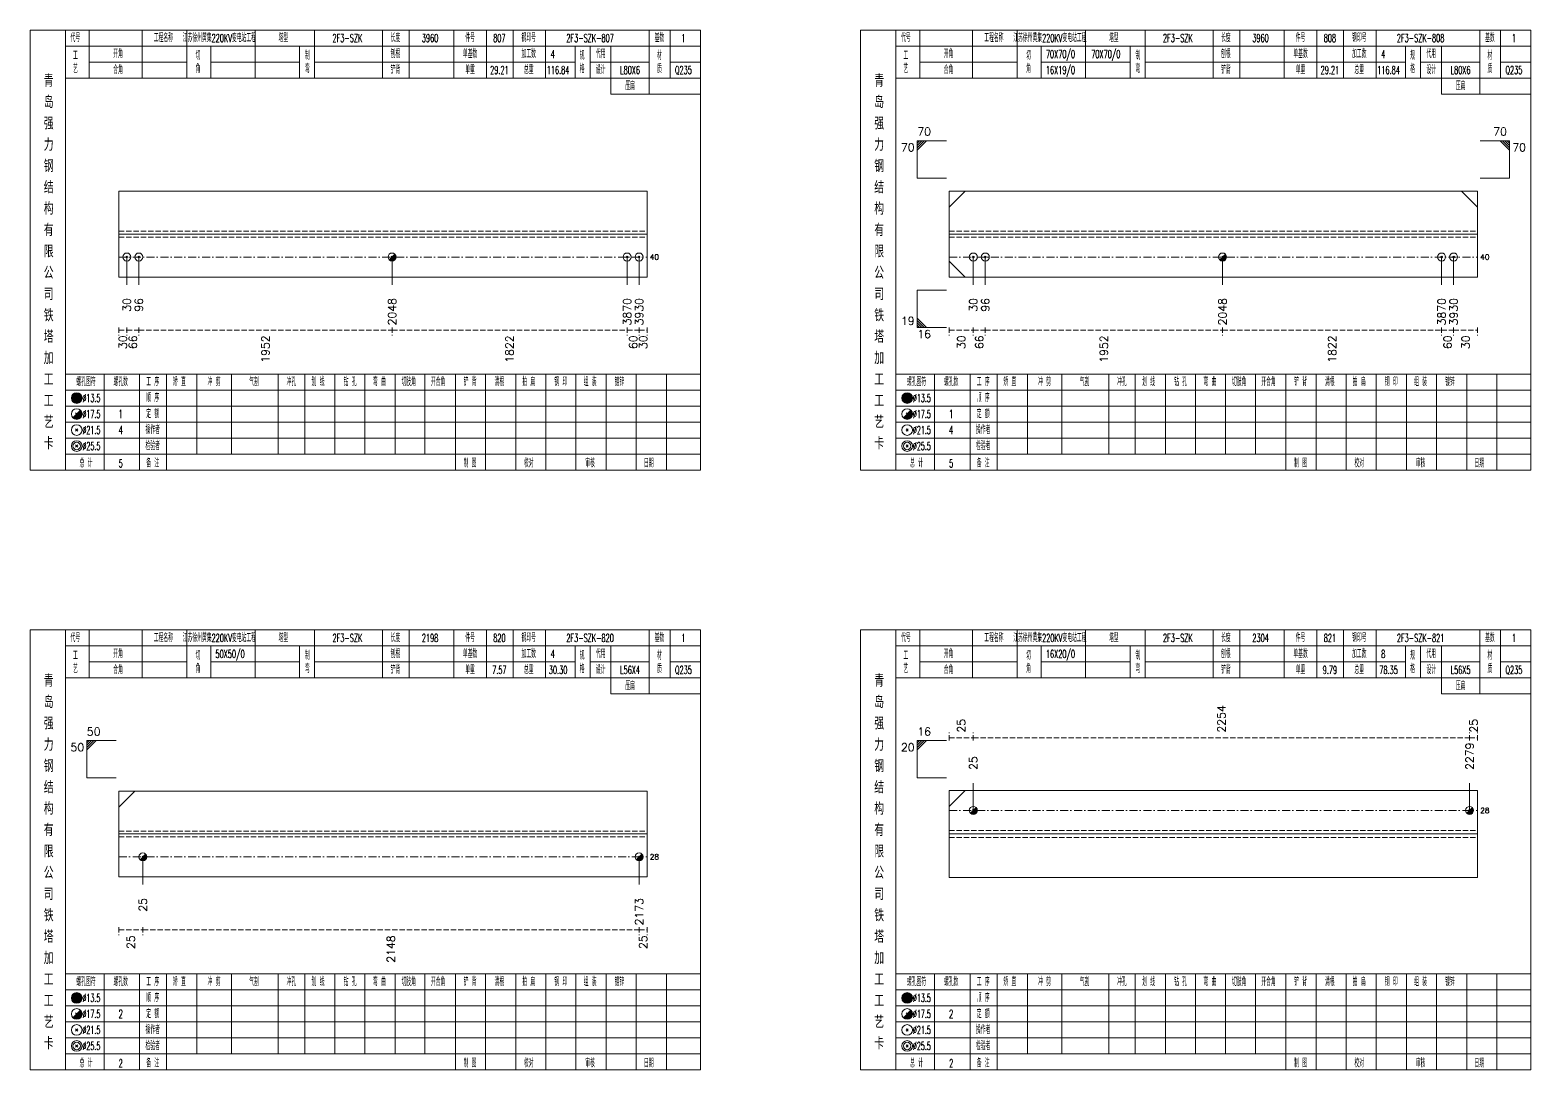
# Model space of a CAD drawing. Extents: x 0 to 4623, y -1159 to 4890.
# Drawn here: x 4048 to 4611, y 1350 to 1740 of the extents above; entities that cross this region are included whole.
import ezdxf
from ezdxf.enums import TextEntityAlignment as Align

# ---------------------------------------------------------------- set-up
doc = ezdxf.new("R2010")
doc.units = 0
doc.header["$MEASUREMENT"] = 0
doc.linetypes.add('一点画线', pattern=[5.2, 3, -1, 0.2, -1])
doc.linetypes.add('虚线', pattern=[2.75, 2, -0.75])
doc.layers.get('0').update_dxf_attribs({"linetype": 'CONTINUOUS', "lineweight": 25})
for name, color, linetype, lineweight in [('1', 7, 'CONTINUOUS', 25), ('4', 7, 'CONTINUOUS', 25), ('5', 7, 'CONTINUOUS', 25)]:
    doc.layers.add(name, color=color, linetype=linetype, lineweight=lineweight)
doc.styles.get("Standard").update_dxf_attribs({"font": 'simplex.shx', "width": 0.7, "height": 3, "bigfont": 'gbhzfs.shx'})

# ---------------------------------------------------------------- blocks, each defined once
blk = doc.blocks.new('孔17.5')
at = {"layer": '5', "color": 7, "linetype": 'Continuous', "lineweight": 13}
for p, q in [((-0.707, -0.707), (0.707, 0.707)), ((-0.2, 0.2), (0.2, -0.2))]:
    blk.add_line(p, q, dxfattribs=at)
blk.add_circle((0, 0), 1, dxfattribs=at)
for radius in [0.9, 0.8, 0.7, 0.6, 0.5, 0.4, 0.3, 0.2, 0.1]:
    blk.add_arc((0, 0), radius, 225, 45, dxfattribs=at)
blk = doc.blocks.new('孔21.5')
at = {"layer": '5', "color": 7, "linetype": 'Continuous', "lineweight": 13}
for p, q in [((-0.2, -0.2), (0.2, 0.2)), ((-0.2, 0.2), (0.2, -0.2))]:
    blk.add_line(p, q, dxfattribs=at)
blk.add_circle((0, 0), 1, dxfattribs=at)

msp = doc.modelspace()

# ---------------------------------------------------------------- linework, layer by layer
at = {"color": 7, "linetype": 'Continuous', "lineweight": 13}
for p, q in [((4380.9, 1698.5), (4391.9, 1698.5)), ((4380.9, 1684.5), (4380.9, 1698.5)), ((4381.775, 1698.5), (4380.9, 1697.625)), ((4382.65, 1698.5), (4380.9, 1696.75)), ((4383.525, 1698.5), (4380.9, 1695.875)), ((4384.4, 1698.5), (4380.9, 1695)), ((4603, 1698.5), (4592, 1698.5)), ((4599.5, 1698.5), (4603, 1695)), ((4600.375, 1698.5), (4603, 1695.875)), ((4601.25, 1698.5), (4603, 1696.75)), ((4602.125, 1698.5), (4603, 1697.625)), ((4603, 1684.5), (4603, 1698.5)), ((4380.9, 1684.5), (4391.9, 1684.5)), ((4603, 1684.5), (4592, 1684.5)), ((4392.9, 1673.625), (4398.9, 1679.625)), ((4591, 1673.625), (4585, 1679.625)), ((4084.5, 1654.875), (4084.5, 1644.5)), ((4089, 1654.875), (4089, 1644.5)), ((4183.952, 1654.875), (4183.952, 1644.5)), ((4272.1, 1654.875), (4272.1, 1644.5)), ((4276.6, 1654.875), (4276.6, 1644.5)), ((4401.9, 1654.875), (4401.9, 1644.5)), ((4406.4, 1654.875), (4406.4, 1644.5)), ((4495.352, 1654.875), (4495.352, 1644.5)), ((4577.5, 1654.875), (4577.5, 1644.5)), ((4582, 1654.875), (4582, 1644.5)), ((4392.9, 1653.375), (4398.9, 1647.375)), ((4380.9, 1642.5), (4391.9, 1642.5)), ((4380.9, 1642.5), (4380.9, 1628.5)), ((4384.4, 1628.5), (4380.9, 1632)), ((4383.525, 1628.5), (4380.9, 1631.125)), ((4382.65, 1628.5), (4380.9, 1630.25)), ((4381.775, 1628.5), (4380.9, 1629.375)), ((4380.9, 1628.5), (4391.9, 1628.5)), ((4069.5, 1473.5), (4080.5, 1473.5)), ((4069.5, 1459.5), (4069.5, 1473.5)), ((4070.375, 1473.5), (4069.5, 1472.625)), ((4071.25, 1473.5), (4069.5, 1471.75)), ((4072.125, 1473.5), (4069.5, 1470.875)), ((4073, 1473.5), (4069.5, 1470)), ((4380.9, 1473.5), (4391.9, 1473.5)), ((4380.9, 1459.5), (4380.9, 1473.5)), ((4381.775, 1473.5), (4380.9, 1472.625)), ((4382.65, 1473.5), (4380.9, 1471.75)), ((4383.525, 1473.5), (4380.9, 1470.875)), ((4384.4, 1473.5), (4380.9, 1470)), ((4069.5, 1459.5), (4080.5, 1459.5)), ((4380.9, 1459.5), (4391.9, 1459.5)), ((4081.5, 1448.571), (4087.5, 1454.571)), ((4392.9, 1448.839), (4398.9, 1454.839)), ((4401.9, 1447.339), (4401.9, 1457.5)), ((4588, 1447.339), (4588, 1457.5)), ((4090.5, 1429.929), (4090.5, 1419.5)), ((4276.6, 1429.929), (4276.6, 1419.5))]:
    msp.add_line(p, q, dxfattribs=at)
at = {"color": 7, "linetype": 'Continuous', "lineweight": 18}
for p, q in [((4081.5, 1679.625), (4081.5, 1647.375)), ((4081.5, 1679.625), (4279.6, 1679.625)), ((4279.6, 1679.625), (4279.6, 1647.375)), ((4392.9, 1679.625), (4392.9, 1647.375)), ((4392.9, 1679.625), (4591, 1679.625)), ((4591, 1679.625), (4591, 1647.375)), ((4081.5, 1663.5), (4279.6, 1663.5)), ((4392.9, 1663.5), (4591, 1663.5)), ((4081.5, 1454.571), (4081.5, 1422.429)), ((4081.5, 1454.571), (4279.6, 1454.571)), ((4279.6, 1454.571), (4279.6, 1422.429)), ((4392.9, 1454.839), (4392.9, 1422.161)), ((4392.9, 1454.839), (4591, 1454.839)), ((4591, 1454.839), (4591, 1422.161)), ((4081.5, 1438.5), (4279.6, 1438.5)), ((4392.9, 1438.5), (4591, 1438.5))]:
    msp.add_line(p, q, dxfattribs=at)
at = {"color": 1, "linetype": '虚线', "lineweight": 18}
for p, q in [((4081.5, 1664.625), (4279.6, 1664.625)), ((4081.5, 1662.375), (4279.6, 1662.375)), ((4392.9, 1664.625), (4591, 1664.625)), ((4392.9, 1662.375), (4591, 1662.375)), ((4081.5, 1439.571), (4279.6, 1439.571)), ((4081.5, 1437.429), (4279.6, 1437.429)), ((4392.9, 1439.839), (4591, 1439.839)), ((4392.9, 1437.161), (4591, 1437.161))]:
    msp.add_line(p, q, dxfattribs=at)
at = {"color": 3, "linetype": '一点画线', "lineweight": 13}
for p, q in [((4081.5, 1654.875), (4279.6, 1654.875)), ((4392.9, 1654.875), (4591, 1654.875)), ((4392.9, 1447.339), (4591, 1447.339)), ((4081.5, 1429.929), (4279.6, 1429.929))]:
    msp.add_line(p, q, dxfattribs=at)
at = {"color": 8, "linetype": '虚线', "lineweight": 9}
for p, q in [((4081.5, 1628.5), (4081.5, 1625.5)), ((4081.5, 1627.5), (4084.5, 1627.5)), ((4084.5, 1628.5), (4084.5, 1625.5)), ((4084.5, 1628.5), (4084.5, 1625.5)), ((4084.5, 1627.5), (4089, 1627.5)), ((4089, 1628.5), (4089, 1625.5)), ((4089, 1628.5), (4089, 1625.5)), ((4089, 1627.5), (4183.952, 1627.5)), ((4183.952, 1628.5), (4183.952, 1625.5)), ((4183.952, 1628.5), (4183.952, 1625.5)), ((4183.952, 1627.5), (4272.1, 1627.5)), ((4272.1, 1628.5), (4272.1, 1625.5)), ((4272.1, 1628.5), (4272.1, 1625.5)), ((4272.1, 1627.5), (4276.6, 1627.5)), ((4276.6, 1628.5), (4276.6, 1625.5)), ((4276.6, 1628.5), (4276.6, 1625.5)), ((4276.6, 1627.5), (4279.6, 1627.5)), ((4279.6, 1628.5), (4279.6, 1625.5)), ((4392.9, 1628.5), (4392.9, 1625.5)), ((4392.9, 1627.5), (4401.9, 1627.5)), ((4401.9, 1628.5), (4401.9, 1625.5)), ((4401.9, 1628.5), (4401.9, 1625.5)), ((4401.9, 1627.5), (4406.4, 1627.5)), ((4406.4, 1628.5), (4406.4, 1625.5)), ((4406.4, 1628.5), (4406.4, 1625.5)), ((4406.4, 1627.5), (4495.352, 1627.5)), ((4495.352, 1628.5), (4495.352, 1625.5)), ((4495.352, 1628.5), (4495.352, 1625.5)), ((4495.352, 1627.5), (4577.5, 1627.5)), ((4577.5, 1628.5), (4577.5, 1625.5)), ((4577.5, 1628.5), (4577.5, 1625.5)), ((4577.5, 1627.5), (4582, 1627.5)), ((4582, 1628.5), (4582, 1625.5)), ((4582, 1628.5), (4582, 1625.5)), ((4582, 1627.5), (4591, 1627.5)), ((4591, 1628.5), (4591, 1625.5)), ((4392.9, 1473.5), (4392.9, 1476.5)), ((4401.9, 1473.5), (4401.9, 1476.5)), ((4401.9, 1473.5), (4401.9, 1476.5)), ((4588, 1473.5), (4588, 1476.5)), ((4588, 1473.5), (4588, 1476.5)), ((4591, 1473.5), (4591, 1476.5)), ((4392.9, 1474.5), (4401.9, 1474.5)), ((4401.9, 1474.5), (4588, 1474.5)), ((4588, 1474.5), (4591, 1474.5)), ((4081.5, 1403.5), (4081.5, 1400.5)), ((4081.5, 1402.5), (4090.5, 1402.5)), ((4090.5, 1403.5), (4090.5, 1400.5)), ((4090.5, 1403.5), (4090.5, 1400.5)), ((4090.5, 1402.5), (4276.6, 1402.5)), ((4276.6, 1403.5), (4276.6, 1400.5)), ((4276.6, 1403.5), (4276.6, 1400.5)), ((4276.6, 1402.5), (4279.6, 1402.5)), ((4279.6, 1403.5), (4279.6, 1400.5))]:
    msp.add_line(p, q, dxfattribs=at)
at = {"layer": '1', "color": 7, "linetype": 'Continuous', "lineweight": 18}
for p, q in [((4081.5, 1647.375), (4279.6, 1647.375)), ((4392.9, 1647.375), (4591, 1647.375)), ((4081.5, 1422.429), (4279.6, 1422.429)), ((4392.9, 1422.161), (4591, 1422.161))]:
    msp.add_line(p, q, dxfattribs=at)
at = {"layer": '4', "color": 1, "linetype": 'Continuous', "lineweight": 18}
for p, q in [((4061.5, 1575), (4061.5, 1740)), ((4070.4, 1722), (4070.4, 1740)), ((4090.2, 1722), (4090.2, 1740)), ((4107, 1722), (4107, 1740)), ((4132.6, 1722), (4132.6, 1740)), ((4154.9, 1722), (4154.9, 1740)), ((4180.4, 1722), (4180.4, 1740)), ((4190.4, 1722), (4190.4, 1740)), ((4207.1, 1722), (4207.1, 1740)), ((4219.3, 1722), (4219.3, 1740)), ((4229.3, 1722), (4229.3, 1740)), ((4241.5, 1722), (4241.5, 1740)), ((4280.4, 1716), (4280.4, 1740)), ((4288.2, 1722), (4288.2, 1740)), ((4372.9, 1575), (4372.9, 1740)), ((4381.8, 1722), (4381.8, 1740)), ((4401.6, 1722), (4401.6, 1740)), ((4418.4, 1722), (4418.4, 1740)), ((4444, 1722), (4444, 1740)), ((4466.3, 1722), (4466.3, 1740)), ((4491.8, 1722), (4491.8, 1740)), ((4501.8, 1722), (4501.8, 1740)), ((4518.5, 1722), (4518.5, 1740)), ((4530.7, 1722), (4530.7, 1740)), ((4540.7, 1722), (4540.7, 1740)), ((4552.9, 1722), (4552.9, 1740)), ((4591.8, 1716), (4591.8, 1740)), ((4599.6, 1722), (4599.6, 1740)), ((4061.5, 1734), (4299.6, 1734)), ((4116, 1722), (4116, 1734)), ((4149.3, 1722), (4149.3, 1734)), ((4252.6, 1722), (4252.6, 1734)), ((4258.2, 1722), (4258.2, 1734)), ((4266, 1716), (4266, 1734)), ((4372.9, 1734), (4611, 1734)), ((4427.4, 1722), (4427.4, 1734)), ((4460.7, 1722), (4460.7, 1734)), ((4564, 1722), (4564, 1734)), ((4569.6, 1722), (4569.6, 1734)), ((4577.4, 1716), (4577.4, 1734)), ((4070.4, 1728), (4107, 1728)), ((4116, 1728), (4149.3, 1728)), ((4154.9, 1728), (4252.6, 1728)), ((4258.2, 1728), (4280.4, 1728)), ((4288.2, 1728), (4299.6, 1728)), ((4381.8, 1728), (4418.4, 1728)), ((4427.4, 1728), (4460.7, 1728)), ((4466.3, 1728), (4564, 1728)), ((4569.6, 1728), (4591.8, 1728)), ((4599.6, 1728), (4611, 1728)), ((4061.5, 1722), (4299.6, 1722)), ((4372.9, 1722), (4611, 1722)), ((4266, 1716), (4299.6, 1716)), ((4577.4, 1716), (4611, 1716)), ((4061.5, 1611), (4299.6, 1611)), ((4076, 1575), (4076, 1611)), ((4089.3, 1575), (4089.3, 1611)), ((4099.4, 1575), (4099.4, 1611)), ((4110.8, 1581), (4110.8, 1611)), ((4123.7, 1581), (4123.7, 1611)), ((4141.3, 1581), (4141.3, 1611)), ((4151.2, 1581), (4151.2, 1611)), ((4162.5, 1581), (4162.5, 1611)), ((4173.8, 1581), (4173.8, 1611)), ((4185.1, 1581), (4185.1, 1611)), ((4196.3, 1581), (4196.3, 1611)), ((4207.7, 1581), (4207.7, 1611)), ((4219, 1581), (4219, 1611)), ((4230.3, 1581), (4230.3, 1611)), ((4241.6, 1581), (4241.6, 1611)), ((4252.9, 1581), (4252.9, 1611)), ((4264.2, 1581), (4264.2, 1611)), ((4275.5, 1581), (4275.5, 1611)), ((4286.8, 1581), (4286.8, 1611)), ((4372.9, 1611), (4611, 1611)), ((4387.4, 1575), (4387.4, 1611)), ((4400.7, 1575), (4400.7, 1611)), ((4410.8, 1575), (4410.8, 1611)), ((4422.2, 1581), (4422.2, 1611)), ((4435.1, 1581), (4435.1, 1611)), ((4452.7, 1581), (4452.7, 1611)), ((4462.6, 1581), (4462.6, 1611)), ((4473.9, 1581), (4473.9, 1611)), ((4485.2, 1581), (4485.2, 1611)), ((4496.5, 1581), (4496.5, 1611)), ((4507.7, 1581), (4507.7, 1611)), ((4519.1, 1581), (4519.1, 1611)), ((4530.4, 1581), (4530.4, 1611)), ((4541.7, 1581), (4541.7, 1611)), ((4553, 1581), (4553, 1611)), ((4564.3, 1581), (4564.3, 1611)), ((4575.6, 1581), (4575.6, 1611)), ((4586.9, 1581), (4586.9, 1611)), ((4598.2, 1581), (4598.2, 1611)), ((4061.5, 1605), (4299.6, 1605)), ((4372.9, 1605), (4611, 1605)), ((4061.5, 1599), (4299.6, 1599)), ((4372.9, 1599), (4611, 1599)), ((4061.5, 1593), (4299.6, 1593)), ((4372.9, 1593), (4611, 1593)), ((4061.5, 1587), (4299.6, 1587)), ((4372.9, 1587), (4611, 1587)), ((4061.5, 1581), (4299.6, 1581)), ((4207.7, 1575), (4207.7, 1581)), ((4219, 1575), (4219, 1581)), ((4230.3, 1575), (4230.3, 1581)), ((4241.6, 1575), (4241.6, 1581)), ((4252.9, 1575), (4252.9, 1581)), ((4264.2, 1575), (4264.2, 1581)), ((4275.5, 1575), (4275.5, 1581)), ((4286.8, 1575), (4286.8, 1581)), ((4372.9, 1581), (4611, 1581)), ((4519.1, 1575), (4519.1, 1581)), ((4530.4, 1575), (4530.4, 1581)), ((4541.7, 1575), (4541.7, 1581)), ((4553, 1575), (4553, 1581)), ((4564.3, 1575), (4564.3, 1581)), ((4575.6, 1575), (4575.6, 1581)), ((4586.9, 1575), (4586.9, 1581)), ((4598.2, 1575), (4598.2, 1581)), ((4061.5, 1350), (4061.5, 1515)), ((4070.4, 1497), (4070.4, 1515)), ((4090.2, 1497), (4090.2, 1515)), ((4107, 1497), (4107, 1515)), ((4132.6, 1497), (4132.6, 1515)), ((4154.9, 1497), (4154.9, 1515)), ((4180.4, 1497), (4180.4, 1515)), ((4190.4, 1497), (4190.4, 1515)), ((4207.1, 1497), (4207.1, 1515)), ((4219.3, 1497), (4219.3, 1515)), ((4229.3, 1497), (4229.3, 1515)), ((4241.5, 1497), (4241.5, 1515)), ((4280.4, 1491), (4280.4, 1515)), ((4288.2, 1497), (4288.2, 1515)), ((4372.9, 1350), (4372.9, 1515)), ((4381.8, 1497), (4381.8, 1515)), ((4401.6, 1497), (4401.6, 1515)), ((4418.4, 1497), (4418.4, 1515)), ((4444, 1497), (4444, 1515)), ((4466.3, 1497), (4466.3, 1515)), ((4491.8, 1497), (4491.8, 1515)), ((4501.8, 1497), (4501.8, 1515)), ((4518.5, 1497), (4518.5, 1515)), ((4530.7, 1497), (4530.7, 1515)), ((4540.7, 1497), (4540.7, 1515)), ((4552.9, 1497), (4552.9, 1515)), ((4591.8, 1491), (4591.8, 1515)), ((4599.6, 1497), (4599.6, 1515)), ((4061.5, 1509), (4299.6, 1509)), ((4116, 1497), (4116, 1509)), ((4149.3, 1497), (4149.3, 1509)), ((4252.6, 1497), (4252.6, 1509)), ((4258.2, 1497), (4258.2, 1509)), ((4266, 1491), (4266, 1509)), ((4372.9, 1509), (4611, 1509)), ((4427.4, 1497), (4427.4, 1509)), ((4460.7, 1497), (4460.7, 1509)), ((4564, 1497), (4564, 1509)), ((4569.6, 1497), (4569.6, 1509)), ((4577.4, 1491), (4577.4, 1509)), ((4070.4, 1503), (4107, 1503)), ((4116, 1503), (4149.3, 1503)), ((4154.9, 1503), (4252.6, 1503)), ((4258.2, 1503), (4280.4, 1503)), ((4288.2, 1503), (4299.6, 1503)), ((4381.8, 1503), (4418.4, 1503)), ((4427.4, 1503), (4460.7, 1503)), ((4466.3, 1503), (4564, 1503)), ((4569.6, 1503), (4591.8, 1503)), ((4599.6, 1503), (4611, 1503)), ((4061.5, 1497), (4299.6, 1497)), ((4372.9, 1497), (4611, 1497)), ((4266, 1491), (4299.6, 1491)), ((4577.4, 1491), (4611, 1491)), ((4061.5, 1386), (4299.6, 1386)), ((4076, 1350), (4076, 1386)), ((4089.3, 1350), (4089.3, 1386)), ((4099.4, 1350), (4099.4, 1386)), ((4110.8, 1356), (4110.8, 1386)), ((4123.7, 1356), (4123.7, 1386)), ((4141.3, 1356), (4141.3, 1386)), ((4151.2, 1356), (4151.2, 1386)), ((4162.5, 1356), (4162.5, 1386)), ((4173.8, 1356), (4173.8, 1386)), ((4185.1, 1356), (4185.1, 1386)), ((4196.3, 1356), (4196.3, 1386)), ((4207.7, 1356), (4207.7, 1386)), ((4219, 1356), (4219, 1386)), ((4230.3, 1356), (4230.3, 1386)), ((4241.6, 1356), (4241.6, 1386)), ((4252.9, 1356), (4252.9, 1386)), ((4264.2, 1356), (4264.2, 1386)), ((4275.5, 1356), (4275.5, 1386)), ((4286.8, 1356), (4286.8, 1386)), ((4372.9, 1386), (4611, 1386)), ((4387.4, 1350), (4387.4, 1386)), ((4400.7, 1350), (4400.7, 1386)), ((4410.8, 1350), (4410.8, 1386)), ((4422.2, 1356), (4422.2, 1386)), ((4435.1, 1356), (4435.1, 1386)), ((4452.7, 1356), (4452.7, 1386)), ((4462.6, 1356), (4462.6, 1386)), ((4473.9, 1356), (4473.9, 1386)), ((4485.2, 1356), (4485.2, 1386)), ((4496.5, 1356), (4496.5, 1386)), ((4507.7, 1356), (4507.7, 1386)), ((4519.1, 1356), (4519.1, 1386)), ((4530.4, 1356), (4530.4, 1386)), ((4541.7, 1356), (4541.7, 1386)), ((4553, 1356), (4553, 1386)), ((4564.3, 1356), (4564.3, 1386)), ((4575.6, 1356), (4575.6, 1386)), ((4586.9, 1356), (4586.9, 1386)), ((4598.2, 1356), (4598.2, 1386)), ((4061.5, 1380), (4299.6, 1380)), ((4372.9, 1380), (4611, 1380)), ((4061.5, 1374), (4299.6, 1374)), ((4372.9, 1374), (4611, 1374)), ((4061.5, 1368), (4299.6, 1368)), ((4372.9, 1368), (4611, 1368)), ((4061.5, 1362), (4299.6, 1362)), ((4372.9, 1362), (4611, 1362)), ((4061.5, 1356), (4299.6, 1356)), ((4207.7, 1350), (4207.7, 1356)), ((4219, 1350), (4219, 1356)), ((4230.3, 1350), (4230.3, 1356)), ((4241.6, 1350), (4241.6, 1356)), ((4252.9, 1350), (4252.9, 1356)), ((4264.2, 1350), (4264.2, 1356)), ((4275.5, 1350), (4275.5, 1356)), ((4286.8, 1350), (4286.8, 1356)), ((4372.9, 1356), (4611, 1356)), ((4519.1, 1350), (4519.1, 1356)), ((4530.4, 1350), (4530.4, 1356)), ((4541.7, 1350), (4541.7, 1356)), ((4553, 1350), (4553, 1356)), ((4564.3, 1350), (4564.3, 1356)), ((4575.6, 1350), (4575.6, 1356)), ((4586.9, 1350), (4586.9, 1356)), ((4598.2, 1350), (4598.2, 1356))]:
    msp.add_line(p, q, dxfattribs=at)
at = {"layer": '4', "color": 7, "linetype": 'Continuous', "lineweight": 13}
for p, q in [((4065.5, 1601.8), (4065.9, 1602.2)), ((4065.9, 1601.8), (4065.5, 1602.2)), ((4376.9, 1601.8), (4377.3, 1602.2)), ((4377.3, 1601.8), (4376.9, 1602.2)), ((4064.286, 1594.586), (4067.114, 1597.414)), ((4065.3, 1596.4), (4066.1, 1595.6)), ((4375.686, 1594.586), (4378.514, 1597.414)), ((4376.7, 1596.4), (4377.5, 1595.6)), ((4065.3, 1589.6), (4066.1, 1590.4)), ((4065.3, 1590.4), (4066.1, 1589.6)), ((4376.7, 1589.6), (4377.5, 1590.4)), ((4376.7, 1590.4), (4377.5, 1589.6)), ((4065.3, 1583.6), (4066.1, 1584.4)), ((4065.3, 1584.4), (4066.1, 1583.6)), ((4376.7, 1583.6), (4377.5, 1584.4)), ((4376.7, 1584.4), (4377.5, 1583.6)), ((4065.5, 1376.8), (4065.9, 1377.2)), ((4065.9, 1376.8), (4065.5, 1377.2)), ((4376.9, 1376.8), (4377.3, 1377.2)), ((4377.3, 1376.8), (4376.9, 1377.2)), ((4064.286, 1369.586), (4067.114, 1372.414)), ((4065.3, 1371.4), (4066.1, 1370.6)), ((4375.686, 1369.586), (4378.514, 1372.414)), ((4376.7, 1371.4), (4377.5, 1370.6)), ((4065.3, 1364.6), (4066.1, 1365.4)), ((4065.3, 1365.4), (4066.1, 1364.6)), ((4376.7, 1364.6), (4377.5, 1365.4)), ((4376.7, 1365.4), (4377.5, 1364.6)), ((4065.3, 1358.6), (4066.1, 1359.4)), ((4065.3, 1359.4), (4066.1, 1358.6)), ((4376.7, 1358.6), (4377.5, 1359.4)), ((4376.7, 1359.4), (4377.5, 1358.6))]:
    msp.add_line(p, q, dxfattribs=at)
at = {"layer": '4', "color": 1, "linetype": 'Continuous', "lineweight": 18}
for points in [[(4048.2, 1740), (4048.2, 1575), (4299.6, 1575), (4299.6, 1740)], [(4359.6, 1740), (4359.6, 1575), (4611, 1575), (4611, 1740)], [(4048.2, 1515), (4048.2, 1350), (4299.6, 1350), (4299.6, 1515)], [(4359.6, 1515), (4359.6, 1350), (4611, 1350), (4611, 1515)]]:
    msp.add_lwpolyline(points, close=True, dxfattribs=at)
at = {"layer": '4', "color": 7, "linetype": 'Continuous', "lineweight": 13}
for centre, radius in [((4065.7, 1602), 2), ((4377.1, 1602), 2), ((4065.7, 1602), 1.8), ((4065.7, 1602), 1.6), ((4065.7, 1602), 1.4), ((4065.7, 1602), 1.2), ((4065.7, 1602), 1), ((4065.7, 1602), 0.8), ((4065.7, 1602), 0.6), ((4065.7, 1602), 0.4), ((4065.7, 1602), 0.2), ((4377.1, 1602), 1.8), ((4377.1, 1602), 1.6), ((4377.1, 1602), 1.4), ((4377.1, 1602), 1.2), ((4377.1, 1602), 1), ((4377.1, 1602), 0.8), ((4377.1, 1602), 0.6), ((4377.1, 1602), 0.4), ((4377.1, 1602), 0.2), ((4065.7, 1596), 2), ((4377.1, 1596), 2), ((4065.7, 1590), 2), ((4377.1, 1590), 2), ((4065.7, 1584), 2), ((4065.7, 1584), 1.4), ((4377.1, 1584), 2), ((4377.1, 1584), 1.4), ((4065.7, 1377), 2), ((4377.1, 1377), 2), ((4065.7, 1377), 1.8), ((4065.7, 1377), 1.6), ((4065.7, 1377), 1.4), ((4065.7, 1377), 1.2), ((4065.7, 1377), 1), ((4065.7, 1377), 0.8), ((4065.7, 1377), 0.6), ((4065.7, 1377), 0.4), ((4065.7, 1377), 0.2), ((4377.1, 1377), 1.8), ((4377.1, 1377), 1.6), ((4377.1, 1377), 1.4), ((4377.1, 1377), 1.2), ((4377.1, 1377), 1), ((4377.1, 1377), 0.8), ((4377.1, 1377), 0.6), ((4377.1, 1377), 0.4), ((4377.1, 1377), 0.2), ((4065.7, 1371), 2), ((4377.1, 1371), 2), ((4065.7, 1365), 2), ((4377.1, 1365), 2), ((4065.7, 1359), 2), ((4065.7, 1359), 1.4), ((4377.1, 1359), 2), ((4377.1, 1359), 1.4)]:
    msp.add_circle(centre, radius, dxfattribs=at)
for centre, radius in [((4065.7, 1596), 1.8), ((4065.7, 1596), 1.6), ((4065.7, 1596), 1.4), ((4065.7, 1596), 1.2), ((4065.7, 1596), 1), ((4065.7, 1596), 0.8), ((4065.7, 1596), 0.6), ((4065.7, 1596), 0.4), ((4065.7, 1596), 0.2), ((4377.1, 1596), 1.8), ((4377.1, 1596), 1.6), ((4377.1, 1596), 1.4), ((4377.1, 1596), 1.2), ((4377.1, 1596), 1), ((4377.1, 1596), 0.8), ((4377.1, 1596), 0.6), ((4377.1, 1596), 0.4), ((4377.1, 1596), 0.2), ((4065.7, 1371), 1.8), ((4065.7, 1371), 1.6), ((4065.7, 1371), 1.4), ((4065.7, 1371), 1.2), ((4065.7, 1371), 1), ((4065.7, 1371), 0.8), ((4065.7, 1371), 0.6), ((4065.7, 1371), 0.4), ((4065.7, 1371), 0.2), ((4377.1, 1371), 1.8), ((4377.1, 1371), 1.6), ((4377.1, 1371), 1.4), ((4377.1, 1371), 1.2), ((4377.1, 1371), 1), ((4377.1, 1371), 0.8), ((4377.1, 1371), 0.6), ((4377.1, 1371), 0.4), ((4377.1, 1371), 0.2)]:
    msp.add_arc(centre, radius, 225, 45, dxfattribs=at)

# ---------------------------------------------------------------- block references
at = {"color": 7, "linetype": 'Continuous', "lineweight": 13, "xscale": 1.5, "yscale": 1.5, "zscale": 1.5}
for p in [(4401.9, 1447.339), (4588, 1447.339)]:
    msp.add_blockref('孔17.5', p, dxfattribs=at)
at = {"layer": '1', "color": 7, "linetype": 'Continuous', "lineweight": 13, "xscale": 1.5, "yscale": 1.5, "zscale": 1.5}
for name, p in [('孔21.5', (4084.5, 1654.875)), ('孔21.5', (4089, 1654.875)), ('孔17.5', (4183.952, 1654.875)), ('孔21.5', (4272.1, 1654.875)), ('孔21.5', (4276.6, 1654.875)), ('孔21.5', (4401.9, 1654.875)), ('孔21.5', (4406.4, 1654.875)), ('孔17.5', (4495.352, 1654.875)), ('孔21.5', (4577.5, 1654.875)), ('孔21.5', (4582, 1654.875)), ('孔17.5', (4090.5, 1429.929)), ('孔17.5', (4276.6, 1429.929))]:
    msp.add_blockref(name, p, dxfattribs=at)

# ---------------------------------------------------------------- texts
at = {"color": 7, "linetype": 'Continuous', "lineweight": 13}
for s, p in [('70', (4380.9, 1699.5)), ('50', (4069.5, 1474.5)), ('16', (4380.9, 1474.5))]:
    msp.add_text(s, height=3, dxfattribs=at).set_placement(p, align=Align.BOTTOM_LEFT)
for s, p in [('70', (4602, 1699.5)), ('19', (4379.9, 1628.5))]:
    msp.add_text(s, height=3, dxfattribs=at).set_placement(p, align=Align.BOTTOM_RIGHT)
for s, p in [('70', (4379.9, 1697.5)), ('50', (4068.5, 1472.5)), ('20', (4379.9, 1472.5))]:
    msp.add_text(s, height=3, dxfattribs=at).set_placement(p, align=Align.TOP_RIGHT)
for s, p in [('70', (4604, 1697.5)), ('16', (4380.9, 1627.5))]:
    msp.add_text(s, height=3, dxfattribs=at).set_placement(p, align=Align.TOP_LEFT)
for s, p in [('40', (4280.6, 1654.875)), ('40', (4592, 1654.875)), ('28', (4592, 1447.339)), ('28', (4280.6, 1429.929))]:
    msp.add_text(s, height=2, dxfattribs=at).set_placement(p, align=Align.MIDDLE_LEFT)
at = {"color": 8, "linetype": 'Continuous', "lineweight": 9}
for s, p in [('30', (4083, 1625.5)), ('66', (4086.75, 1625.5)), ('1952', (4136.476, 1625.5)), ('1822', (4228.026, 1625.5)), ('60', (4274.35, 1625.5)), ('30', (4278.1, 1625.5)), ('30', (4397.4, 1625.5)), ('66', (4404.15, 1625.5)), ('1952', (4450.876, 1625.5)), ('1822', (4536.426, 1625.5)), ('60', (4579.75, 1625.5)), ('30', (4586.5, 1625.5)), ('25', (4086, 1400.5)), ('2148', (4183.55, 1400.5)), ('25', (4278.1, 1400.5))]:
    msp.add_text(s, height=3, rotation=90, dxfattribs=at).set_placement(p, align=Align.MIDDLE_RIGHT)
for s, p in [('2254', (4494.95, 1476.5)), ('25', (4397.4, 1476.5)), ('25', (4589.5, 1476.5))]:
    msp.add_text(s, height=3, rotation=90, dxfattribs=at).set_placement(p, align=Align.MIDDLE_LEFT)
at = {"color": 7, "linetype": 'Continuous', "lineweight": 13}
for s, p in [('2279', (4588, 1462.5)), ('25', (4401.9, 1462.5))]:
    msp.add_text(s, height=3, rotation=90, dxfattribs=at).set_placement(p, align=Align.MIDDLE_LEFT)
at = {"layer": '1', "color": 7, "linetype": 'Continuous', "lineweight": 13}
for s, p in [('30', (4084.5, 1639.5)), ('96', (4089, 1639.5)), ('2048', (4183.952, 1639.5)), ('3870', (4272.1, 1639.5)), ('3930', (4276.6, 1639.5)), ('30', (4401.9, 1639.5)), ('96', (4406.4, 1639.5)), ('2048', (4495.352, 1639.5)), ('3870', (4577.5, 1639.5)), ('3930', (4582, 1639.5)), ('25', (4090.5, 1414.5)), ('2173', (4276.6, 1414.5))]:
    msp.add_text(s, height=3, rotation=90, dxfattribs=at).set_placement(p, align=Align.MIDDLE_RIGHT)
at = {"layer": '4', "color": 1, "linetype": 'Continuous', "lineweight": 13}
for s, height, width, p in [('代号', 3, 0.6, (4065.2, 1737)), ('工程名称', 3, 0.6, (4098.2, 1737)), ('江苏徐州黄集220KV变电站工程', 3, 0.6, (4119.2, 1737)), ('塔型', 3, 0.6, (4143.2, 1737)), ('2F3-SZK', 3, 0.6, (4167.2, 1737)), ('长度', 3, 0.6, (4185.2, 1737)), ('3960', 3, 0.6, (4198.2, 1737)), ('件号', 3, 0.6, (4213.2, 1737)), ('807', 3, 0.6, (4224.2, 1737)), ('钢印号', 3, 0.6, (4235.2, 1737)), ('2F3-SZK-807', 3, 0.6, (4258.2, 1737)), ('基数', 3, 0.6, (4284.2, 1737)), ('1', 3, 0.6, (4293.2, 1737)), ('代号', 3, 0.6, (4376.6, 1737)), ('工程名称', 3, 0.6, (4409.6, 1737)), ('江苏徐州黄集220KV变电站工程', 3, 0.6, (4430.6, 1737)), ('塔型', 3, 0.6, (4454.6, 1737)), ('2F3-SZK', 3, 0.6, (4478.6, 1737)), ('长度', 3, 0.6, (4496.6, 1737)), ('3960', 3, 0.6, (4509.6, 1737)), ('件号', 3, 0.6, (4524.6, 1737)), ('808', 3, 0.6, (4535.6, 1737)), ('钢印号', 3, 0.6, (4546.6, 1737)), ('2F3-SZK-808', 3, 0.6, (4569.6, 1737)), ('基数', 3, 0.6, (4595.6, 1737)), ('1', 3, 0.6, (4604.6, 1737)), ('工', 3, 0.6, (4065.2, 1730.4)), ('开角', 3, 0.6, (4081.2, 1731)), ('切', 3, 0.6, (4111.2, 1730.4)), ('制', 3, 0.6, (4152.2, 1730.4)), ('刨根', 3, 0.6, (4185.2, 1731)), ('单基数', 3, 0.6, (4213.2, 1731)), ('加工数', 3, 0.6, (4235.2, 1731)), ('4', 3, 0.6, (4244.2, 1731)), ('规', 3, 0.6, (4255.2, 1730.4)), ('代用', 3, 0.6, (4262.2, 1731)), ('材', 3, 0.6, (4284.2, 1730.4)), ('工', 3, 0.6, (4376.6, 1730.4)), ('开角', 3, 0.6, (4392.6, 1731)), ('切', 3, 0.6, (4422.6, 1730.4)), ('70X70/0', 3, 0.6, (4434.6, 1731)), ('70X70/0', 3, 0.6, (4451.6, 1731)), ('制', 3, 0.6, (4463.6, 1730.4)), ('刨根', 3, 0.6, (4496.6, 1731)), ('单基数', 3, 0.6, (4524.6, 1731)), ('加工数', 3, 0.6, (4546.6, 1731)), ('4', 3, 0.6, (4555.6, 1731)), ('规', 3, 0.6, (4566.6, 1730.4)), ('代用', 3, 0.6, (4573.6, 1731)), ('材', 3, 0.6, (4595.6, 1730.4)), ('青', 4.6, 0.8, (4055.2, 1721)), ('艺', 3, 0.6, (4065.2, 1725.4)), ('合角', 3, 0.6, (4081.2, 1725)), ('角', 3, 0.6, (4111.2, 1725.4)), ('弯', 3, 0.6, (4152.2, 1725.4)), ('铲背', 3, 0.6, (4185.2, 1725)), ('单重', 3, 0.6, (4213.2, 1725)), ('29.21', 3, 0.6, (4224.2, 1725)), ('总重', 3, 0.6, (4235.2, 1725)), ('116.84', 3, 0.6, (4246.2, 1725)), ('格', 3, 0.6, (4255.2, 1725.4)), ('设计', 3, 0.6, (4262.2, 1725)), ('L80X6', 3, 0.6, (4273.2, 1725)), ('质', 3, 0.6, (4284.2, 1725.4)), ('Q235', 3, 0.6, (4293.2, 1725)), ('青', 4.6, 0.8, (4366.6, 1721)), ('艺', 3, 0.6, (4376.6, 1725.4)), ('合角', 3, 0.6, (4392.6, 1725)), ('角', 3, 0.6, (4422.6, 1725.4)), ('16X19/0', 3, 0.6, (4434.6, 1725)), ('弯', 3, 0.6, (4463.6, 1725.4)), ('铲背', 3, 0.6, (4496.6, 1725)), ('单重', 3, 0.6, (4524.6, 1725)), ('29.21', 3, 0.6, (4535.6, 1725)), ('总重', 3, 0.6, (4546.6, 1725)), ('116.84', 3, 0.6, (4557.6, 1725)), ('格', 3, 0.6, (4566.6, 1725.4)), ('设计', 3, 0.6, (4573.6, 1725)), ('L80X6', 3, 0.6, (4584.6, 1725)), ('质', 3, 0.6, (4595.6, 1725.4)), ('Q235', 3, 0.6, (4604.6, 1725)), ('压扁', 3, 0.6, (4273.2, 1719)), ('压扁', 3, 0.6, (4584.6, 1719)), ('岛', 4.6, 0.8, (4055.2, 1713)), ('岛', 4.6, 0.8, (4366.6, 1713)), ('强', 4.6, 0.8, (4055.2, 1705)), ('强', 4.6, 0.8, (4366.6, 1705)), ('力', 4.6, 0.8, (4055.2, 1697)), ('力', 4.6, 0.8, (4366.6, 1697)), ('钢', 4.6, 0.8, (4055.2, 1689)), ('钢', 4.6, 0.8, (4366.6, 1689)), ('结', 4.6, 0.8, (4055.2, 1681)), ('结', 4.6, 0.8, (4366.6, 1681)), ('构', 4.6, 0.8, (4055.2, 1673)), ('构', 4.6, 0.8, (4366.6, 1673)), ('有', 4.6, 0.8, (4055.2, 1665)), ('有', 4.6, 0.8, (4366.6, 1665)), ('限', 4.6, 0.8, (4055.2, 1657)), ('限', 4.6, 0.8, (4366.6, 1657)), ('公', 4.6, 0.8, (4055.2, 1649)), ('公', 4.6, 0.8, (4366.6, 1649)), ('司', 4.6, 0.8, (4055.2, 1641)), ('司', 4.6, 0.8, (4366.6, 1641)), ('铁', 4.6, 0.8, (4055.2, 1633)), ('铁', 4.6, 0.8, (4366.6, 1633)), ('塔', 4.6, 0.8, (4055.2, 1625)), ('塔', 4.6, 0.8, (4366.6, 1625)), ('加', 4.6, 0.8, (4055.2, 1617)), ('加', 4.6, 0.8, (4366.6, 1617)), ('工', 4.6, 0.8, (4055.2, 1609)), ('螺孔图符', 3, 0.6, (4069.2, 1608)), ('螺孔数', 3, 0.6, (4082.2, 1608)), ('工 序', 3, 0.6, (4094.2, 1608)), ('矫 直', 3, 0.6, (4104.2, 1608)), ('冲 剪', 3, 0.6, (4117.2, 1608)), ('气割', 3, 0.6, (4132.2, 1608)), ('冲孔', 3, 0.6, (4146.2, 1608)), ('划 线', 3, 0.6, (4156.2, 1608)), ('钻 孔', 3, 0.6, (4168.2, 1608)), ('弯 曲', 3, 0.6, (4179.2, 1608)), ('切肢角', 3, 0.6, (4190.2, 1608)), ('开合角', 3, 0.6, (4201.2, 1608)), ('铲 背', 3, 0.6, (4213.2, 1608)), ('清根', 3, 0.6, (4224.2, 1608)), ('拍 扁', 3, 0.6, (4235.2, 1608)), ('钢 印', 3, 0.6, (4247.2, 1608)), ('组 装', 3, 0.6, (4258.2, 1608)), ('镀锌', 3, 0.6, (4269.2, 1608)), ('工', 4.6, 0.8, (4366.6, 1609)), ('螺孔图符', 3, 0.6, (4380.6, 1608)), ('螺孔数', 3, 0.6, (4393.6, 1608)), ('工 序', 3, 0.6, (4405.6, 1608)), ('矫 直', 3, 0.6, (4415.6, 1608)), ('冲 剪', 3, 0.6, (4428.6, 1608)), ('气割', 3, 0.6, (4443.6, 1608)), ('冲孔', 3, 0.6, (4457.6, 1608)), ('划 线', 3, 0.6, (4467.6, 1608)), ('钻 孔', 3, 0.6, (4479.6, 1608)), ('弯 曲', 3, 0.6, (4490.6, 1608)), ('切肢角', 3, 0.6, (4501.6, 1608)), ('开合角', 3, 0.6, (4512.6, 1608)), ('铲 背', 3, 0.6, (4524.6, 1608)), ('清根', 3, 0.6, (4535.6, 1608)), ('拍 扁', 3, 0.6, (4546.6, 1608)), ('钢 印', 3, 0.6, (4558.6, 1608)), ('组 装', 3, 0.6, (4569.6, 1608)), ('镀锌', 3, 0.6, (4580.6, 1608)), ('工', 4.6, 0.8, (4055.2, 1601)), ('%%C13.5', 3, 0.5, (4071.2, 1602)), ('顺 序', 3, 0.6, (4094.2, 1602)), ('工', 4.6, 0.8, (4366.6, 1601)), ('%%C13.5', 3, 0.5, (4382.6, 1602)), ('顺 序', 3, 0.6, (4405.6, 1602)), ('艺', 4.6, 0.8, (4055.2, 1593)), ('%%C17.5', 3, 0.5, (4071.2, 1596)), ('1', 3.2, 0.6, (4082.2, 1596)), ('定 额', 3, 0.6, (4094.2, 1596)), ('艺', 4.6, 0.8, (4366.6, 1593)), ('%%C17.5', 3, 0.5, (4382.6, 1596)), ('1', 3.2, 0.6, (4393.6, 1596)), ('定 额', 3, 0.6, (4405.6, 1596)), ('卡', 4.6, 0.8, (4055.2, 1585)), ('%%C21.5', 3, 0.5, (4071.2, 1590)), ('4', 3.2, 0.6, (4082.2, 1590)), ('操作者', 3, 0.6, (4094.2, 1590)), ('卡', 4.6, 0.8, (4366.6, 1585)), ('%%C21.5', 3, 0.5, (4382.6, 1590)), ('4', 3.2, 0.6, (4393.6, 1590)), ('操作者', 3, 0.6, (4405.6, 1590)), ('%%C25.5', 3, 0.5, (4071.2, 1584)), ('检验者', 3, 0.6, (4094.2, 1584)), ('%%C25.5', 3, 0.5, (4382.6, 1584)), ('检验者', 3, 0.6, (4405.6, 1584)), ('总 计', 3, 0.6, (4069.2, 1577.5)), ('5', 3, 0.6, (4082.2, 1577.5)), ('备 注', 3, 0.6, (4094.2, 1577.5)), ('制 图', 3, 0.6, (4213.2, 1577.5)), ('校对', 3, 0.6, (4235.2, 1577.5)), ('审核', 3, 0.6, (4258.2, 1577.5)), ('日期', 3, 0.6, (4280.2, 1577.5)), ('总 计', 3, 0.6, (4380.6, 1577.5)), ('5', 3, 0.6, (4393.6, 1577.5)), ('备 注', 3, 0.6, (4405.6, 1577.5)), ('制 图', 3, 0.6, (4524.6, 1577.5)), ('校对', 3, 0.6, (4546.6, 1577.5)), ('审核', 3, 0.6, (4569.6, 1577.5)), ('日期', 3, 0.6, (4591.6, 1577.5)), ('代号', 3, 0.6, (4065.2, 1512)), ('工程名称', 3, 0.6, (4098.2, 1512)), ('江苏徐州黄集220KV变电站工程', 3, 0.6, (4119.2, 1512)), ('塔型', 3, 0.6, (4143.2, 1512)), ('2F3-SZK', 3, 0.6, (4167.2, 1512)), ('长度', 3, 0.6, (4185.2, 1512)), ('2198', 3, 0.6, (4198.2, 1512)), ('件号', 3, 0.6, (4213.2, 1512)), ('820', 3, 0.6, (4224.2, 1512)), ('钢印号', 3, 0.6, (4235.2, 1512)), ('2F3-SZK-820', 3, 0.6, (4258.2, 1512)), ('基数', 3, 0.6, (4284.2, 1512)), ('1', 3, 0.6, (4293.2, 1512)), ('代号', 3, 0.6, (4376.6, 1512)), ('工程名称', 3, 0.6, (4409.6, 1512)), ('江苏徐州黄集220KV变电站工程', 3, 0.6, (4430.6, 1512)), ('塔型', 3, 0.6, (4454.6, 1512)), ('2F3-SZK', 3, 0.6, (4478.6, 1512)), ('长度', 3, 0.6, (4496.6, 1512)), ('2304', 3, 0.6, (4509.6, 1512)), ('件号', 3, 0.6, (4524.6, 1512)), ('821', 3, 0.6, (4535.6, 1512)), ('钢印号', 3, 0.6, (4546.6, 1512)), ('2F3-SZK-821', 3, 0.6, (4569.6, 1512)), ('基数', 3, 0.6, (4595.6, 1512)), ('1', 3, 0.6, (4604.6, 1512)), ('工', 3, 0.6, (4065.2, 1505.4)), ('开角', 3, 0.6, (4081.2, 1506)), ('切', 3, 0.6, (4111.2, 1505.4)), ('50X50/0', 3, 0.6, (4123.2, 1506)), ('制', 3, 0.6, (4152.2, 1505.4)), ('刨根', 3, 0.6, (4185.2, 1506)), ('单基数', 3, 0.6, (4213.2, 1506)), ('加工数', 3, 0.6, (4235.2, 1506)), ('4', 3, 0.6, (4244.2, 1506)), ('规', 3, 0.6, (4255.2, 1505.4)), ('代用', 3, 0.6, (4262.2, 1506)), ('材', 3, 0.6, (4284.2, 1505.4)), ('工', 3, 0.6, (4376.6, 1505.4)), ('开角', 3, 0.6, (4392.6, 1506)), ('切', 3, 0.6, (4422.6, 1505.4)), ('16X20/0', 3, 0.6, (4434.6, 1506)), ('制', 3, 0.6, (4463.6, 1505.4)), ('刨根', 3, 0.6, (4496.6, 1506)), ('单基数', 3, 0.6, (4524.6, 1506)), ('加工数', 3, 0.6, (4546.6, 1506)), ('8', 3, 0.6, (4555.6, 1506)), ('规', 3, 0.6, (4566.6, 1505.4)), ('代用', 3, 0.6, (4573.6, 1506)), ('材', 3, 0.6, (4595.6, 1505.4)), ('青', 4.6, 0.8, (4055.2, 1496)), ('艺', 3, 0.6, (4065.2, 1500.4)), ('合角', 3, 0.6, (4081.2, 1500)), ('角', 3, 0.6, (4111.2, 1500.4)), ('弯', 3, 0.6, (4152.2, 1500.4)), ('铲背', 3, 0.6, (4185.2, 1500)), ('单重', 3, 0.6, (4213.2, 1500)), ('7.57', 3, 0.6, (4224.2, 1500)), ('总重', 3, 0.6, (4235.2, 1500)), ('30.30', 3, 0.6, (4246.2, 1500)), ('格', 3, 0.6, (4255.2, 1500.4)), ('设计', 3, 0.6, (4262.2, 1500)), ('L56X4', 3, 0.6, (4273.2, 1500)), ('质', 3, 0.6, (4284.2, 1500.4)), ('Q235', 3, 0.6, (4293.2, 1500)), ('青', 4.6, 0.8, (4366.6, 1496)), ('艺', 3, 0.6, (4376.6, 1500.4)), ('合角', 3, 0.6, (4392.6, 1500)), ('角', 3, 0.6, (4422.6, 1500.4)), ('弯', 3, 0.6, (4463.6, 1500.4)), ('铲背', 3, 0.6, (4496.6, 1500)), ('单重', 3, 0.6, (4524.6, 1500)), ('9.79', 3, 0.6, (4535.6, 1500)), ('总重', 3, 0.6, (4546.6, 1500)), ('78.35', 3, 0.6, (4557.6, 1500)), ('格', 3, 0.6, (4566.6, 1500.4)), ('设计', 3, 0.6, (4573.6, 1500)), ('L56X5', 3, 0.6, (4584.6, 1500)), ('质', 3, 0.6, (4595.6, 1500.4)), ('Q235', 3, 0.6, (4604.6, 1500)), ('压扁', 3, 0.6, (4273.2, 1494)), ('压扁', 3, 0.6, (4584.6, 1494)), ('岛', 4.6, 0.8, (4055.2, 1488)), ('岛', 4.6, 0.8, (4366.6, 1488)), ('强', 4.6, 0.8, (4055.2, 1480)), ('强', 4.6, 0.8, (4366.6, 1480)), ('力', 4.6, 0.8, (4055.2, 1472)), ('力', 4.6, 0.8, (4366.6, 1472)), ('钢', 4.6, 0.8, (4055.2, 1464)), ('钢', 4.6, 0.8, (4366.6, 1464)), ('结', 4.6, 0.8, (4055.2, 1456)), ('结', 4.6, 0.8, (4366.6, 1456)), ('构', 4.6, 0.8, (4055.2, 1448)), ('构', 4.6, 0.8, (4366.6, 1448)), ('有', 4.6, 0.8, (4055.2, 1440)), ('有', 4.6, 0.8, (4366.6, 1440)), ('限', 4.6, 0.8, (4055.2, 1432)), ('限', 4.6, 0.8, (4366.6, 1432)), ('公', 4.6, 0.8, (4055.2, 1424)), ('公', 4.6, 0.8, (4366.6, 1424)), ('司', 4.6, 0.8, (4055.2, 1416)), ('司', 4.6, 0.8, (4366.6, 1416)), ('铁', 4.6, 0.8, (4055.2, 1408)), ('铁', 4.6, 0.8, (4366.6, 1408)), ('塔', 4.6, 0.8, (4055.2, 1400)), ('塔', 4.6, 0.8, (4366.6, 1400)), ('加', 4.6, 0.8, (4055.2, 1392)), ('加', 4.6, 0.8, (4366.6, 1392)), ('工', 4.6, 0.8, (4055.2, 1384)), ('螺孔图符', 3, 0.6, (4069.2, 1383)), ('螺孔数', 3, 0.6, (4082.2, 1383)), ('工 序', 3, 0.6, (4094.2, 1383)), ('矫 直', 3, 0.6, (4104.2, 1383)), ('冲 剪', 3, 0.6, (4117.2, 1383)), ('气割', 3, 0.6, (4132.2, 1383)), ('冲孔', 3, 0.6, (4146.2, 1383)), ('划 线', 3, 0.6, (4156.2, 1383)), ('钻 孔', 3, 0.6, (4168.2, 1383)), ('弯 曲', 3, 0.6, (4179.2, 1383)), ('切肢角', 3, 0.6, (4190.2, 1383)), ('开合角', 3, 0.6, (4201.2, 1383)), ('铲 背', 3, 0.6, (4213.2, 1383)), ('清根', 3, 0.6, (4224.2, 1383)), ('拍 扁', 3, 0.6, (4235.2, 1383)), ('钢 印', 3, 0.6, (4247.2, 1383)), ('组 装', 3, 0.6, (4258.2, 1383)), ('镀锌', 3, 0.6, (4269.2, 1383)), ('工', 4.6, 0.8, (4366.6, 1384)), ('螺孔图符', 3, 0.6, (4380.6, 1383)), ('螺孔数', 3, 0.6, (4393.6, 1383)), ('工 序', 3, 0.6, (4405.6, 1383)), ('矫 直', 3, 0.6, (4415.6, 1383)), ('冲 剪', 3, 0.6, (4428.6, 1383)), ('气割', 3, 0.6, (4443.6, 1383)), ('冲孔', 3, 0.6, (4457.6, 1383)), ('划 线', 3, 0.6, (4467.6, 1383)), ('钻 孔', 3, 0.6, (4479.6, 1383)), ('弯 曲', 3, 0.6, (4490.6, 1383)), ('切肢角', 3, 0.6, (4501.6, 1383)), ('开合角', 3, 0.6, (4512.6, 1383)), ('铲 背', 3, 0.6, (4524.6, 1383)), ('清根', 3, 0.6, (4535.6, 1383)), ('拍 扁', 3, 0.6, (4546.6, 1383)), ('钢 印', 3, 0.6, (4558.6, 1383)), ('组 装', 3, 0.6, (4569.6, 1383)), ('镀锌', 3, 0.6, (4580.6, 1383)), ('工', 4.6, 0.8, (4055.2, 1376)), ('%%C13.5', 3, 0.5, (4071.2, 1377)), ('顺 序', 3, 0.6, (4094.2, 1377)), ('工', 4.6, 0.8, (4366.6, 1376)), ('%%C13.5', 3, 0.5, (4382.6, 1377)), ('顺 序', 3, 0.6, (4405.6, 1377)), ('艺', 4.6, 0.8, (4055.2, 1368)), ('%%C17.5', 3, 0.5, (4071.2, 1371)), ('2', 3.2, 0.6, (4082.2, 1371)), ('定 额', 3, 0.6, (4094.2, 1371)), ('艺', 4.6, 0.8, (4366.6, 1368)), ('%%C17.5', 3, 0.5, (4382.6, 1371)), ('2', 3.2, 0.6, (4393.6, 1371)), ('定 额', 3, 0.6, (4405.6, 1371)), ('卡', 4.6, 0.8, (4055.2, 1360)), ('%%C21.5', 3, 0.5, (4071.2, 1365)), ('操作者', 3, 0.6, (4094.2, 1365)), ('卡', 4.6, 0.8, (4366.6, 1360)), ('%%C21.5', 3, 0.5, (4382.6, 1365)), ('操作者', 3, 0.6, (4405.6, 1365)), ('%%C25.5', 3, 0.5, (4071.2, 1359)), ('检验者', 3, 0.6, (4094.2, 1359)), ('%%C25.5', 3, 0.5, (4382.6, 1359)), ('检验者', 3, 0.6, (4405.6, 1359)), ('总 计', 3, 0.6, (4069.2, 1352.5)), ('2', 3, 0.6, (4082.2, 1352.5)), ('备 注', 3, 0.6, (4094.2, 1352.5)), ('制 图', 3, 0.6, (4213.2, 1352.5)), ('校对', 3, 0.6, (4235.2, 1352.5)), ('审核', 3, 0.6, (4258.2, 1352.5)), ('日期', 3, 0.6, (4280.2, 1352.5)), ('总 计', 3, 0.6, (4380.6, 1352.5)), ('2', 3, 0.6, (4393.6, 1352.5)), ('备 注', 3, 0.6, (4405.6, 1352.5)), ('制 图', 3, 0.6, (4524.6, 1352.5)), ('校对', 3, 0.6, (4546.6, 1352.5)), ('审核', 3, 0.6, (4569.6, 1352.5)), ('日期', 3, 0.6, (4591.6, 1352.5))]:
    msp.add_text(s, height=height, dxfattribs=dict(at, width=width)).set_placement(p, align=Align.MIDDLE_CENTER)

doc.saveas('drawing.dxf')
